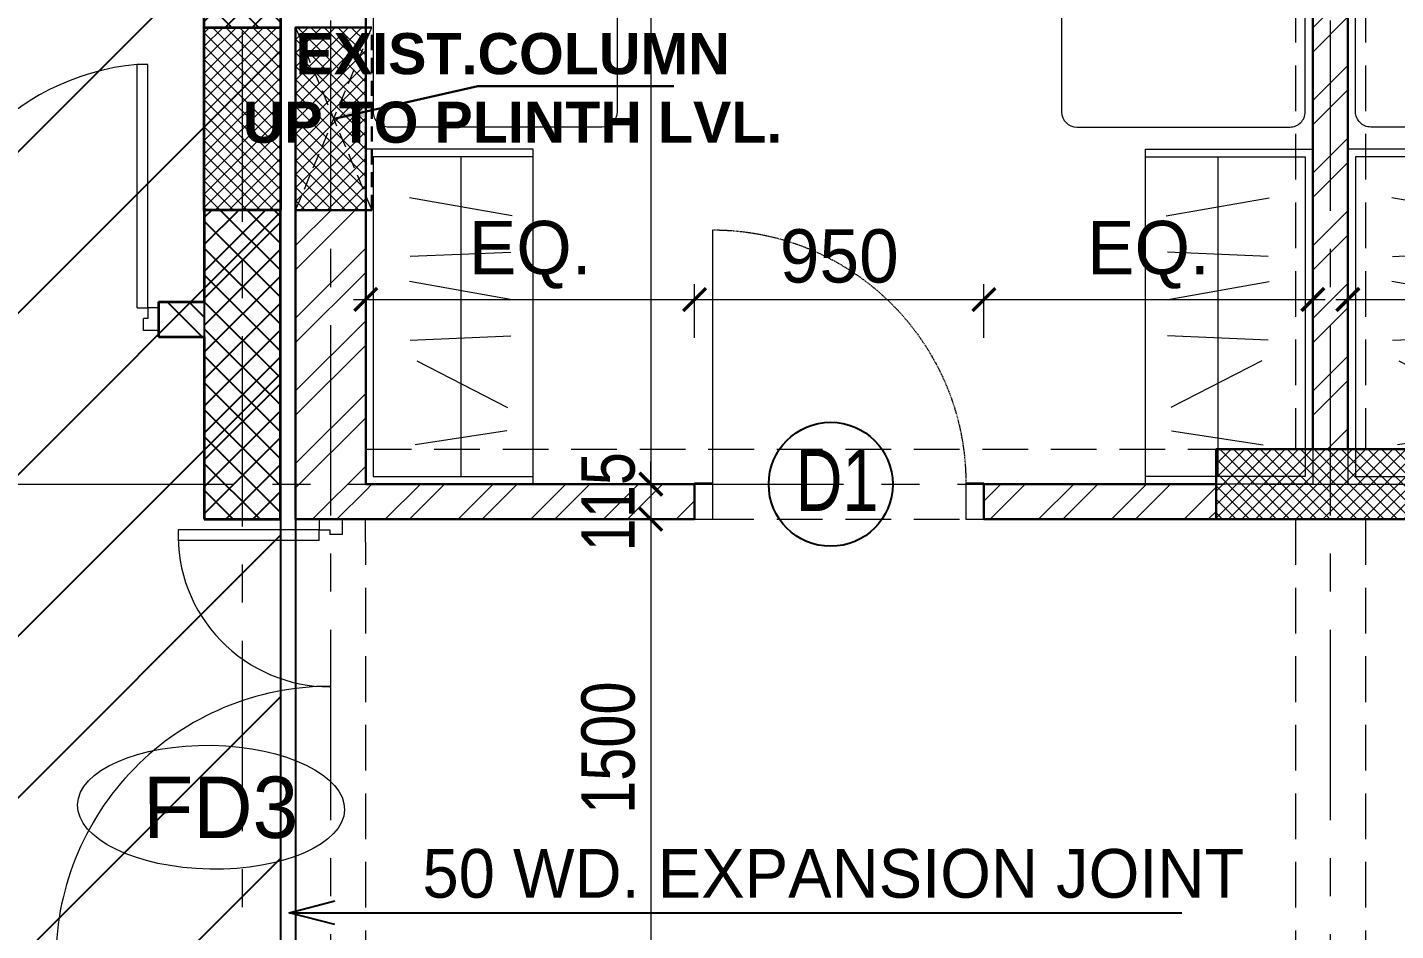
# Model space of a CAD drawing. Header units: millimetres. Extents: x -286480 to 108094, y -227925 to 10018.
# Drawn here: x -30699 to -26206, y -97457 to -94492 of the extents above; entities that cross this region are included whole.
import ezdxf

# ---------------------------------------------------------------- set-up
doc = ezdxf.new("R2010")
doc.units = ezdxf.units.MM
doc.header["$LTSCALE"] = 100
doc.header["$MEASUREMENT"] = 0
doc.header["$PDMODE"] = 67
doc.linetypes.add('CENTER', pattern=[2, 1.25, -0.25, 0.25, -0.25])
doc.linetypes.add('DASHED2', pattern=[0.375, 0.25, -0.125])
doc.layers.get('0').update_dxf_attribs({"lineweight": 25})
for name, color, linetype, lineweight in [('A-ANNO-COLUMN-HATCH', 253, 'Continuous', 9), ('A-ANNO-DOOR', 40, 'Continuous', 18), ('A-ANNO-GRID', 251, 'CENTER', 9), ('A-ANNO-TEXT', 7, 'Continuous', 25), ('A-ANNO-WALL', 1, 'Continuous', 30), ('A-DOOR', 4, 'Continuous', 9), ('A-Wall Sec', 1, 'Continuous', 30), ('beam', 3, 'Continuous', 20), ('COL', 1, 'Continuous', 30), ('column hatch', 12, 'Continuous', 5), ('dim', 7, 'Continuous', 13), ('DOOR TAB', 7, 'Continuous', 5), ('DW-NO', 7, 'Continuous', 25), ('FURNITURE LAYOUT', 37, 'Continuous', 15), ('S-COL', 4, 'Continuous', 30), ('S-Concrete', 1, 'Continuous', 30), ('WALL HATCH', 24, 'Continuous', 9)]:
    doc.layers.add(name, color=color, linetype=linetype, lineweight=lineweight)
doc.layers.add('A-Wall Patt', color=8, linetype='Continuous')
doc.styles.add('ARIAL', font='arial.ttf', dxfattribs={"width": 0.8})
doc.styles.add('CENTURY-GOTHIC', font='GOTHIC.TTF', dxfattribs={"height": 175})
doc.styles.add('DIM_100', font='romans.shx', dxfattribs={"width": 0.8, "height": 125})
doc.styles.add('GOTHIC-TITLE', font='GOTHIC.TTF', dxfattribs={"width": 0.9, "height": 20})
doc.styles.add('SIZE', font='arial.ttf', dxfattribs={"width": 0.75, "height": 200})
doc.styles.get("Standard").update_dxf_attribs({"font": 'sanss___.ttf'})
doc.styles.add('Tower', font='arial.ttf', dxfattribs={"height": 250})
doc.dimstyles.new('1.125', dxfattribs={"dimtxt": 175, "dimasz": 75, "dimexe": 50, "dimexo": 50, "dimgap": 50, "dimtad": 1, "dimdec": 0, "dimrnd": 5, "dimzin": 0, "dimdsep": 46, "dimtxsty": 'CENTURY-GOTHIC', "dimblk": 'ARCHTICK', "dimcen": 5, "dimdle": 40, "dimclrd": 256, "dimclre": 8, "dimclrt": 213, "dimadec": 0, "dimazin": 0, "dimtfac": 1, "dimtdec": 0, "dimtofl": 0, "dimtmove": 2, "dimatfit": 2, "dimldrblk": 'OPEN30', "dimfxl": 80, "dimtolj": 1, "dimtzin": 0, "dimlwd": 15, "dimlwe": 9, "dimarcsym": 1})
doc.dimstyles.new('D 75', dxfattribs={"dimtxt": 175, "dimasz": 75, "dimexe": 100, "dimexo": 100, "dimgap": 50, "dimtad": 1, "dimdec": 0, "dimrnd": 5, "dimzin": 0, "dimdsep": 46, "dimtxsty": 'ARIAL', "dimblk": 'ARCHTICK', "dimcen": 0.09, "dimdle": 100, "dimclrd": 256, "dimclrt": 256, "dimadec": 0, "dimazin": 0, "dimtfac": 1, "dimtdec": 0, "dimtix": 1, "dimtofl": 0, "dimtmove": 1, "dimatfit": 3, "dimfxl": 135, "dimtolj": 1, "dimtzin": 0, "dimlwd": 9, "dimlwe": 9, "dimarcsym": 0})
doc.dimstyles.new('DIM_100', dxfattribs={"dimscale": 0, "dimtxt": 125, "dimasz": 100, "dimexe": 50, "dimexo": 10, "dimgap": 10, "dimtad": 1, "dimdec": 0, "dimrnd": 5, "dimzin": 4, "dimdsep": 46, "dimtxsty": 'DIM_100', "dimblk": 'ARCHTICK', "dimcen": 3, "dimdle": 100, "dimclrd": 256, "dimclre": 256, "dimclrt": 5, "dimadec": 0, "dimazin": 0, "dimtfac": 4, "dimtdec": 0, "dimtofl": 0, "dimtmove": 1, "dimatfit": 0, "dimfxl": 50, "dimtolj": 1, "dimtzin": 0, "dimlwd": -1, "dimlwe": -1, "dimarcsym": 0})
doc.dimstyles.new('IIITD_WD_L @ 100', dxfattribs={"dimscale": 100, "dimtxt": 2.5, "dimasz": 1, "dimexe": 0.5, "dimexo": 0.25, "dimgap": 0.3, "dimtad": 1, "dimdec": 0, "dimrnd": 1, "dimzin": 0, "dimdsep": 46, "dimtxsty": 'Standard', "dimblk": 'ARCHTICK', "dimcen": 0.2, "dimdle": 1, "dimclrd": 8, "dimclre": 8, "dimadec": 0, "dimazin": 0, "dimtfac": 1, "dimtdec": 0, "dimtofl": 0, "dimtmove": 0, "dimatfit": 0, "dimfxl": 2, "dimtolj": 1, "dimtzin": 0, "dimlwd": -1, "dimlwe": -1, "dimarcsym": 0})

# ---------------------------------------------------------------- blocks, each defined once
blk = doc.blocks.new('_ArchTick')
at = {"const_width": 0.15}
blk.add_lwpolyline([(-0.5, -0.5), (0.5, 0.5)], dxfattribs=at)
blk = doc.blocks.new('*D30')
at = {"layer": 'Defpoints', "color": 0, "ltscale": 0.1, "transparency": 16777216}
for p in [(-29011.9, -91841.8, 0.6), (-29011.9, -95991.8, -11.2), (-28652.1, -95991.8)]:
    blk.add_point(p, dxfattribs=at)
at = {"layer": 'dim', "lineweight": 9, "ltscale": 0.1, "transparency": 16777216}
blk.add_line((-28652.1, -91741.8), (-28652.1, -96091.8), dxfattribs=at)
at = {"layer": 'dim', "color": 0, "lineweight": 9, "ltscale": 0.1, "transparency": 16777216}
for p, q in [((-28911.9, -91841.8), (-28552.1, -91841.8)), ((-28911.9, -95991.8), (-28552.1, -95991.8))]:
    blk.add_line(p, q, dxfattribs=at)
at = {"layer": 'dim', "lineweight": 9, "ltscale": 0.1, "transparency": 16777216, "xscale": 75, "yscale": 75, "zscale": 75}
for p, rotation in [((-28652.1, -91841.8), 90), ((-28652.1, -95991.8), 270)]:
    blk.add_blockref('_ArchTick', p, dxfattribs=dict(at, rotation=rotation))
at = {"layer": 'dim', "ltscale": 0.1, "transparency": 16777216, "insert": (-28791.5, -93310.4), "char_height": 175, "attachment_point": 5, "rotation": 90, "style": 'ARIAL'}
blk.add_mtext('\\A1;4150', dxfattribs=at)
blk = doc.blocks.new('*D69')
at = {"layer": 'Defpoints', "color": 0, "ltscale": 0.1, "transparency": 16777216}
for p in [(-29011.9, -95991.8, 0.3), (-29010.4, -96106.8, 0), (-28652.1, -96106.8)]:
    blk.add_point(p, dxfattribs=at)
at = {"layer": 'dim', "lineweight": 9, "ltscale": 0.1, "transparency": 16777216}
for p, q in [((-28652.1, -95991.8), (-28652.1, -95916.8)), ((-28652.1, -96106.8), (-28652.1, -96181.8))]:
    blk.add_line(p, q, dxfattribs=at)
at = {"layer": 'dim', "color": 0, "lineweight": 9, "ltscale": 0.1, "transparency": 16777216}
for p, q in [((-28911.9, -95991.8), (-28552.1, -95991.8)), ((-28910.4, -96106.8), (-28552.1, -96106.8))]:
    blk.add_line(p, q, dxfattribs=at)
at = {"layer": 'dim', "lineweight": 9, "ltscale": 0.1, "transparency": 16777216, "xscale": 75, "yscale": 75, "zscale": 75}
for p, rotation in [((-28652.1, -95991.8), 270), ((-28652.1, -96106.8), 90)]:
    blk.add_blockref('_ArchTick', p, dxfattribs=dict(at, rotation=rotation))
at = {"layer": 'dim', "ltscale": 0.1, "transparency": 16777216, "insert": (-28791.5, -96049.3), "char_height": 175, "attachment_point": 5, "rotation": 90, "style": 'ARIAL'}
blk.add_mtext('\\A1;115', dxfattribs=at)
blk = doc.blocks.new('A$C0E3E786B-flat-1')
at = {"ltscale": 0.1}
for p, q in [((855.2, 288.7, 0), (240.1, -46.1, 0)), ((1735, -1224.8, 0), (922.8, 268.6, 0)), ((220.2, -113.9, 0), (1032.4, -1607.3, 0)), ((1532.3, -852, 0), (1444.7, -899.7, 0)), ((1500.5, -885, 0), (875.6, -1225.1, 0)), ((1500.5, -885, 0), (1482.4, -924.7, 0)), ((1701.1, -1254, 0), (1500.5, -885, 0)), ((1444.7, -899.7, 0), (752.9, -1093.3, 0)), ((829.6, -1234.5, 0), (1444.7, -899.7, 0)), ((875.6, -1225.1, 0), (918.9, -1231.4, 0)), ((1076.3, -1594.1, 0), (875.6, -1225.1, 0)), ((1076.3, -1594.1, 0), (1701.1, -1254, 0)), ((1701.1, -1254, 0), (1654.4, -1240.9, 0)), ((1100.1, -1627.4, 0), (1715.1, -1292.6, 0)), ((1076.3, -1594.1, 0), (1090.9, -1547.7, 0))]:
    blk.add_line(p, q, dxfattribs=at)
for centre, start_param, end_param in [((879, 244.7, 0), 1.628397, 3.199193), ((264, -90, 0), 3.199193, 4.76999), ((1691.3, -1248.7, 0), 0.057601, 1.628397), ((1076.2, -1583.5, 0), 4.76999, 6.340786)]:
    blk.add_ellipse(centre, major_axis=(21.3, -45.2), ratio=0.996988, start_param=start_param, end_param=end_param, dxfattribs=at)
blk = doc.blocks.new('*D70')
at = {"layer": 'Defpoints', "color": 0, "ltscale": 0.1, "transparency": 16777216}
for p in [(-29010.4, -96106.8, 0), (-28919.7, -97606.8, -5.9), (-28652.1, -97606.8)]:
    blk.add_point(p, dxfattribs=at)
at = {"layer": 'dim', "lineweight": 9, "ltscale": 0.1, "transparency": 16777216}
blk.add_line((-28652.1, -96006.8), (-28652.1, -97706.8), dxfattribs=at)
at = {"layer": 'dim', "color": 0, "lineweight": 9, "ltscale": 0.1, "transparency": 16777216}
for p, q in [((-28910.4, -96106.8), (-28552.1, -96106.8)), ((-28819.7, -97606.8), (-28552.1, -97606.8))]:
    blk.add_line(p, q, dxfattribs=at)
at = {"layer": 'dim', "lineweight": 9, "ltscale": 0.1, "transparency": 16777216, "xscale": 75, "yscale": 75, "zscale": 75}
for p, rotation in [((-28652.1, -96106.8), 90), ((-28652.1, -97606.8), 270)]:
    blk.add_blockref('_ArchTick', p, dxfattribs=dict(at, rotation=rotation))
at = {"layer": 'dim', "ltscale": 0.1, "transparency": 16777216, "insert": (-28791.5, -96856.8), "char_height": 175, "attachment_point": 5, "rotation": 90, "style": 'ARIAL'}
blk.add_mtext('\\A1;1500', dxfattribs=at)
blk = doc.blocks.new('door-700')
at = {"linetype": 'Continuous'}
for p, q in [((-50, 100), (-50, 800)), ((-800, 100), (-800, 0)), ((0, 100), (0, 0))]:
    blk.add_line(p, q, dxfattribs=at)
at = {"linetype": 'DASHED2', "ltscale": 0.1}
blk.add_arc((-50, 100), 700, 90, 180, dxfattribs=at)
at = {"linetype": 'Continuous'}
for points in [[(-750, 0), (-800, 0), (-800, 100), (-750, 100)], [(0, 0), (-50, 0), (-50, 100), (0, 100)]]:
    blk.add_3dface(points, dxfattribs=at)
blk = doc.blocks.new('*D156')
at = {"layer": 'Defpoints', "color": 0, "ltscale": 0.1, "transparency": 16777216}
for p in [(-28508.3, -95385.3), (-29588.3, -95560.8, -18.9), (-28508.3, -95560.8, -15.6)]:
    blk.add_point(p, dxfattribs=at)
at = {"layer": 'dim', "color": 8, "lineweight": 9, "ltscale": 0.1, "transparency": 16777216}
for p, q in [((-29588.3, -95510.8), (-29588.3, -95335.3)), ((-28508.3, -95510.8), (-28508.3, -95335.3))]:
    blk.add_line(p, q, dxfattribs=at)
at = {"layer": 'dim', "lineweight": 15, "ltscale": 0.1, "transparency": 16777216}
blk.add_line((-29628.3, -95385.3), (-28468.3, -95385.3), dxfattribs=at)
at = {"layer": 'dim', "lineweight": 15, "ltscale": 0.1, "transparency": 16777216, "xscale": 75, "yscale": 75, "zscale": 75, "rotation": 180}
blk.add_blockref('_ArchTick', (-29588.3, -95385.3), dxfattribs=at)
at = {"layer": 'dim', "lineweight": 15, "ltscale": 0.1, "transparency": 16777216, "xscale": 75, "yscale": 75, "zscale": 75}
blk.add_blockref('_ArchTick', (-28508.3, -95385.3), dxfattribs=at)
at = {"layer": 'dim', "color": 213, "ltscale": 0.1, "transparency": 16777216, "insert": (-29048.3, -95238.7), "char_height": 175, "attachment_point": 5, "style": 'CENTURY-GOTHIC'}
blk.add_mtext('\\A1;EQ.', dxfattribs=at)
blk = doc.blocks.new('_Open30')
at = {"color": 0, "linetype": 'ByBlock', "lineweight": -2}
for p, q in [((-1, 0.268), (0, 0)), ((0, 0), (-1, -0.268)), ((0, 0), (-1, 0))]:
    blk.add_line(p, q, dxfattribs=at)
blk = doc.blocks.new('*D157')
at = {"layer": 'Defpoints', "color": 0, "ltscale": 0.1, "transparency": 16777216}
for p in [(-27558.3, -95385.3), (-28508.3, -95560.8, -15.6), (-27558.3, -95560.8, -15.6)]:
    blk.add_point(p, dxfattribs=at)
at = {"layer": 'dim', "color": 8, "lineweight": 9, "ltscale": 0.1, "transparency": 16777216}
for p, q in [((-28508.3, -95510.8), (-28508.3, -95335.3)), ((-27558.3, -95510.8), (-27558.3, -95335.3))]:
    blk.add_line(p, q, dxfattribs=at)
at = {"layer": 'dim', "lineweight": 15, "ltscale": 0.1, "transparency": 16777216}
blk.add_line((-28548.3, -95385.3), (-27518.3, -95385.3), dxfattribs=at)
at = {"layer": 'dim', "lineweight": 15, "ltscale": 0.1, "transparency": 16777216, "xscale": 75, "yscale": 75, "zscale": 75, "rotation": 180}
blk.add_blockref('_ArchTick', (-28508.3, -95385.3), dxfattribs=at)
at = {"layer": 'dim', "lineweight": 15, "ltscale": 0.1, "transparency": 16777216, "xscale": 75, "yscale": 75, "zscale": 75}
blk.add_blockref('_ArchTick', (-27558.3, -95385.3), dxfattribs=at)
at = {"layer": 'dim', "color": 213, "ltscale": 0.1, "transparency": 16777216, "insert": (-28033.3, -95243.4), "char_height": 175, "attachment_point": 5, "style": 'CENTURY-GOTHIC'}
blk.add_mtext('\\A1;950', dxfattribs=at)
blk = doc.blocks.new('*D158')
at = {"layer": 'Defpoints', "color": 0, "ltscale": 0.1, "transparency": 16777216}
for p in [(-26478.3, -95385.3), (-27558.3, -95560.8, -15.6), (-26478.3, -95560.8, -18.6)]:
    blk.add_point(p, dxfattribs=at)
at = {"layer": 'dim', "color": 8, "lineweight": 9, "ltscale": 0.1, "transparency": 16777216}
for p, q in [((-27558.3, -95510.8), (-27558.3, -95335.3)), ((-26478.3, -95510.8), (-26478.3, -95335.3))]:
    blk.add_line(p, q, dxfattribs=at)
at = {"layer": 'dim', "lineweight": 15, "ltscale": 0.1, "transparency": 16777216}
blk.add_line((-27598.3, -95385.3), (-26438.3, -95385.3), dxfattribs=at)
at = {"layer": 'dim', "lineweight": 15, "ltscale": 0.1, "transparency": 16777216, "xscale": 75, "yscale": 75, "zscale": 75, "rotation": 180}
blk.add_blockref('_ArchTick', (-27558.3, -95385.3), dxfattribs=at)
at = {"layer": 'dim', "lineweight": 15, "ltscale": 0.1, "transparency": 16777216, "xscale": 75, "yscale": 75, "zscale": 75}
blk.add_blockref('_ArchTick', (-26478.3, -95385.3), dxfattribs=at)
at = {"layer": 'dim', "color": 213, "ltscale": 0.1, "transparency": 16777216, "insert": (-27018.3, -95238.7), "char_height": 175, "attachment_point": 5, "style": 'CENTURY-GOTHIC'}
blk.add_mtext('\\A1;EQ.', dxfattribs=at)
blk = doc.blocks.new('*D159')
at = {"layer": 'Defpoints', "color": 0, "ltscale": 0.1, "transparency": 16777216}
for p in [(-25283.3, -95385.3), (-26363.3, -95445.8, -18.6), (-25283.3, -95560.8, -10.6)]:
    blk.add_point(p, dxfattribs=at)
at = {"layer": 'dim', "color": 8, "lineweight": 9, "ltscale": 0.1, "transparency": 16777216}
for p, q in [((-26363.3, -95395.8), (-26363.3, -95335.3)), ((-25283.3, -95510.8), (-25283.3, -95335.3))]:
    blk.add_line(p, q, dxfattribs=at)
at = {"layer": 'dim', "lineweight": 15, "ltscale": 0.1, "transparency": 16777216}
blk.add_line((-26403.3, -95385.3), (-25243.3, -95385.3), dxfattribs=at)
at = {"layer": 'dim', "lineweight": 15, "ltscale": 0.1, "transparency": 16777216, "xscale": 75, "yscale": 75, "zscale": 75, "rotation": 180}
blk.add_blockref('_ArchTick', (-26363.3, -95385.3), dxfattribs=at)
at = {"layer": 'dim', "lineweight": 15, "ltscale": 0.1, "transparency": 16777216, "xscale": 75, "yscale": 75, "zscale": 75}
blk.add_blockref('_ArchTick', (-25283.3, -95385.3), dxfattribs=at)
at = {"layer": 'dim', "color": 213, "ltscale": 0.1, "transparency": 16777216, "insert": (-25823.3, -95238.7), "char_height": 175, "attachment_point": 5, "style": 'CENTURY-GOTHIC'}
blk.add_mtext('\\A1;EQ.', dxfattribs=at)
blk = doc.blocks.new('Door 1200')
at = {"layer": 'A-DOOR', "color": 5, "lineweight": 18}
for p, q in [((524083.6, 16182.3), (524083.6, 16132.3)), ((524083.6, 16182.3), (524158.6, 16182.3)), ((524158.6, 16182.3), (524158.6, 16147.3)), ((524083.6, 16132.3), (524123.6, 16132.3)), ((524123.6, 16147.3), (524123.6, 16132.3)), ((524158.6, 16147.3), (524123.6, 16147.3)), ((524158.6, 16147.3), (524557.1, 16147.3)), ((524158.6, 16112.3), (524158.6, 16147.3)), ((524557.1, 16147.3), (524557.1, 16112.3)), ((524158.6, 16112.3), (524557.1, 16112.3)), ((524158.6, 15052.3), (524957.9, 15052.4)), ((524158.6, 15052.3), (524158.6, 15017.3)), ((524957.9, 15017.4), (524957.9, 15052.4)), ((524083.6, 15032.3), (524123.6, 15032.3)), ((524083.6, 14982.3), (524083.6, 15032.3)), ((524123.6, 15017.3), (524123.6, 15032.3)), ((524158.6, 15017.3), (524123.6, 15017.3)), ((524158.6, 15017.3), (524957.9, 15017.4)), ((524158.6, 14982.3), (524158.6, 15017.3)), ((524083.6, 14982.3), (524158.6, 14982.3))]:
    blk.add_line(p, q, dxfattribs=at)
at = {"layer": 'A-DOOR', "lineweight": 18}
for centre, radius, start, end in [((524154.5, 16192.8), 410.5, 270.5695, 348.692), ((524156.8, 14977.8), 804.5, 5.3147, 89.8716)]:
    blk.add_arc(centre, radius, start, end, dxfattribs=at)
blk = doc.blocks.new('cb')
at = {"layer": 'FURNITURE LAYOUT', "ltscale": 0.1, "extrusion": (-0.008908, -0.002858, 0.999956)}
for p, q in [((-25800.7, -129393.6, 17.8), (-25800.7, -130443.6, 14.8)), ((-25632.1, -129587.2, 18.8), (-25969.4, -129527.9, 16)), ((-25967, -129720.4, 15.4), (-25636.4, -129706.4, 18.4)), ((-25632.1, -129862.6, 18), (-25969.4, -129803.2, 15.2)), ((-25967, -129995.7, 14.6), (-25636.4, -129981.8, 17.6)), ((-25945.4, -130063.9, 14.6), (-25647.1, -130217, 16.9)), ((-25649.6, -130293.4, 16.6), (-25950.5, -130338.9, 13.8))]:
    blk.add_line(p, q, dxfattribs=at)
at = {"layer": 'FURNITURE LAYOUT', "ltscale": 0.1, "extrusion": (-0.008908, -0.002858, 0.999956), "elevation": 617.5}
blk.add_lwpolyline([(-26112, -129367.4), (-26112.1, -130467.4), (-25562.1, -130467.4), (-25562, -129367.4)], close=True, dxfattribs=at)
blk.add_lwpolyline([(-25562, -129392.4), (-26087, -129392.4), (-26087.1, -130442.4), (-25562.1, -130442.4)], dxfattribs=at)
blk = doc.blocks.new('Big Door Garbage')
at = {"lineweight": 18}
for p, q in [((-12550, 128777.8), (-12500, 128777.8)), ((-12550, 128702.8), (-12550, 128777.8)), ((-12500, 128777.8), (-12500, 128737.8)), ((-11100, 128777.8), (-11100, 128737.8)), ((-11050, 128777.8), (-11100, 128777.8)), ((-12515, 128737.8), (-12500, 128737.8)), ((-12515, 128702.8), (-12515, 128737.8)), ((-11085, 128737.8), (-11100, 128737.8)), ((-11085, 128702.8), (-11085, 128737.8)), ((-12550, 128702.8), (-12515, 128702.8)), ((-12515, 128702.8), (-12515, 128239.2)), ((-12480, 128702.8), (-12515, 128702.8)), ((-12480, 128702.8), (-12480, 128239.2)), ((-11120, 128702.8), (-11085, 128702.8)), ((-11120, 128702.8), (-11120, 127838)), ((-11050, 128702.8), (-11085, 128702.8)), ((-11085, 128702.8), (-11085, 127838))]:
    blk.add_line(p, q, dxfattribs=at)
blk.add_lwpolyline([(-11050, 128777.8), (-11050, 128702.8)], dxfattribs=at)
for centre, radius, start, end in [((-12498.9, 128737.8), 498.9, 268.1474, 0), ((-11101.5, 128737.8), 900, 180, 271.0475)]:
    blk.add_arc(centre, radius, start, end, dxfattribs=at)
blk = doc.blocks.new('DW')
at = {"layer": 'DOOR TAB', "color": 1, "ltscale": 0.1, "true_color": 0xfa0000, "extrusion": (0, 0, -1)}
blk.add_ellipse((4668161.6, 8273913), major_axis=(760.9, 14.7), ratio=0.463894, dxfattribs=at)
at = {"layer": 'DOOR TAB', "color": 1, "ltscale": 0.1, "true_color": 0xfa0000, "style": 'GOTHIC-TITLE', "width": 0.9}
blk.add_attdef('DW0', (4667644.2, 8273737.5), '', height=350, dxfattribs=at)

msp = doc.modelspace()

# ---------------------------------------------------------------- hatches: boundary and pattern name
at = {"ltscale": 0.1, "true_color": 0xbdbdbd}
h = msp.add_hatch(dxfattribs=at)
h.set_pattern_fill('ANSI31', color=9, scale=3000)
h.paths.add_polyline_path([(-38937.3, -92322.5), (-34058.3, -92322.5), (-29868.3, -92322.5), (-29868.3, -102096.8), (-34308.3, -102097.5), (-34308.3, -101392.5), (-38937.3, -101392.5)])
at = {"layer": 'A-ANNO-COLUMN-HATCH', "lineweight": 9, "ltscale": 0.1}
h = msp.add_hatch(dxfattribs=at)
h.set_pattern_fill('ANSI37', color=256, scale=250)
h.set_pattern_definition([(45, (-156057.718, -22914.883), (-22.097087, 22.097087), []), (135, (-156057.718, -22914.883), (-22.097087, -22.097087), [])])
h.paths.add_polyline_path([(-29588.3, -95091.8), (-29588.3, -94491.8), (-29818.3, -94491.8), (-29818.3, -95091.8)])
h = msp.add_hatch(dxfattribs=at)
h.set_pattern_fill('ANSI37', color=256, scale=250)
h.set_pattern_definition([(45, (-136543.228, -107872.07), (-22.097087, 22.097087), []), (135, (-136543.228, -107872.07), (-22.097087, -22.097087), [])])
h.paths.add_polyline_path([(-26045.8, -96106.8), (-26795.8, -96106.8), (-26795.8, -95876.8), (-26045.8, -95876.8)])
at = {"layer": 'A-Wall Patt'}
h = msp.add_hatch(dxfattribs=at)
h.set_pattern_fill('ANSI32', color=256, scale=400, angle=450, style=0)
h.set_pattern_definition([(135, (-30190.84, -95442), (-106.066, -106.066), []), (135, (-30190.84, -95371.29), (-106.066, -106.066), [])])
h.paths.add_polyline_path([(-30268.3, -95392.5), (-30268.3, -95507.5), (-30118.3, -95507.5), (-30118.3, -95392.5)])
h.paths.add_polyline_path([(-36573.3, -92322.5), (-36823.3, -92322.5, -0.000056), (-36823.3, -92322.5), (-37073.3, -92322.5), (-37073.3, -91752.5), (-36573.3, -91752.5)], flags=17)
h.paths.add_polyline_path([(-31583.3, -96107.5), (-31468.3, -96107.5), (-31468.3, -95507.5), (-31583.3, -95507.5)])
h.paths.add_polyline_path([(-32898.3, -96107.5), (-32783.3, -96107.5), (-32783.3, -95507.5), (-32898.3, -95507.5)], flags=17)
h.paths.add_polyline_path([(-36765.8, -92571.8), (-37188.3, -92571.8), (-37188.3, -92572.5), (-36880.8, -92572.5), (-36880.8, -94723.1), (-36765.8, -94723.1)])
h.paths.add_polyline_path([(-37188.3, -92321.8), (-36458.3, -92321.8), (-36458.3, -91572.5), (-36573.3, -91572.5), (-36573.3, -91637.5), (-37073.3, -91637.5), (-37073.3, -91572.5), (-37188.3, -91572.5)])
h.paths.add_polyline_path([(-34058.3, -95392.5), (-34058.3, -95507.5), (-31468.3, -95507.5), (-31468.3, -95392.5)])
h.paths.add_polyline_path([(-38937.3, -95992.5), (-38937.3, -96107.5), (-36765.8, -96107.5), (-36765.8, -95723.1), (-36880.8, -95723.1), (-36880.8, -95992.5)])
h = msp.add_hatch(dxfattribs=at)
h.set_pattern_fill('ANSI37', color=256, scale=500, angle=90, style=0)
h.set_pattern_definition([(135, (-29950.04, -94038.94), (-44.1942, -44.1942), []), (225, (-29950.04, -94038.94), (44.1942, -44.1942), [])])
h.paths.add_polyline_path([(-29868.3, -92771.8), (-30118.3, -92771.8), (-30118.3, -94491.8), (-29868.3, -94491.8)])
h = msp.add_hatch(dxfattribs=at)
h.set_pattern_fill('ANSI37', color=256, scale=500, angle=90, style=0)
h.set_pattern_definition([(135, (62993.157, 194659.004), (-44.194174, -44.194174), []), (225, (62993.157, 194659.004), (44.194174, -44.194174), [])])
h.paths.add_polyline_path([(-30118.3, -96106.7), (-29868.3, -96106.7), (-29868.3, -95091.8), (-30118.3, -95091.8)])
at = {"layer": 'WALL HATCH', "ltscale": 0.1}
h = msp.add_hatch(dxfattribs=at)
h.set_pattern_fill('ANSI32', color=256, scale=450, style=0)
h.paths.add_polyline_path([(-26363.3, -92891.8), (-26478.3, -92891.8), (-26478.3, -95876.7), (-26363.3, -95876.7)])
h = msp.add_hatch(dxfattribs=at)
h.set_pattern_fill('ANSI32', color=256, scale=450, style=0)
h.paths.add_polyline_path([(-29588.3, -95091.8), (-29818.3, -95091.8), (-29818.3, -96106.8), (-29588.3, -96106.8)])
h = msp.add_hatch(dxfattribs=at)
h.set_pattern_fill('ANSI32', color=256, scale=450, style=0)
h.paths.add_polyline_path([(-28508.3, -95991.8), (-28508.3, -96106.8), (-29588.3, -96106.8), (-29588.3, -95991.8)])
h = msp.add_hatch(dxfattribs=at)
h.set_pattern_fill('ANSI32', color=256, scale=450, style=0)
h.set_pattern_definition([(45, (-19637.2, 29049.72), (-119.32427, 119.32427), []), (45, (-19557.65, 29049.72), (-119.32427, 119.32427), [])])
h.paths.add_polyline_path([(-27558.3, -96106.8), (-27558.3, -95991.8), (-26795.8, -95991.8), (-26795.8, -96106.8)])

# ---------------------------------------------------------------- linework, layer by layer
at = {"layer": 'A-ANNO-COLUMN-HATCH', "linetype": 'Continuous', "lineweight": 9, "ltscale": 0.1}
for p, q in [((-30118.3, -94509.2), (-30100.8, -94491.8)), ((-30118.3, -94553.4), (-30056.6, -94491.8)), ((-30118.3, -94597.6), (-30012.5, -94491.8)), ((-30118.3, -94641.8), (-29968.3, -94491.8)), ((-30118.3, -94686), (-29924.1, -94491.8)), ((-30118.3, -94730.2), (-29879.9, -94491.8)), ((-29868.3, -94759.3), (-30118.3, -94509.3)), ((-30118.3, -94774.4), (-29868.3, -94524.4)), ((-29868.3, -94715.1), (-30091.6, -94491.8)), ((-29868.3, -94670.9), (-30047.4, -94491.8)), ((-29868.3, -94626.7), (-30003.2, -94491.8)), ((-29868.3, -94582.5), (-29959, -94491.8)), ((-29868.3, -94538.3), (-29914.8, -94491.8)), ((-29868.3, -94494.1), (-29870.7, -94491.8)), ((-29868.3, -94803.5), (-30118.3, -94553.5)), ((-30118.3, -94818.6), (-29868.3, -94568.6)), ((-29868.3, -94847.7), (-30118.3, -94597.7)), ((-30118.3, -94862.8), (-29868.3, -94612.8)), ((-29868.3, -94891.9), (-30118.3, -94641.9)), ((-30118.3, -94907), (-29868.3, -94657)), ((-29868.3, -94936.1), (-30118.3, -94686.1)), ((-30118.3, -94951.1), (-29868.3, -94701.1)), ((-29868.3, -94980.2), (-30118.3, -94730.2)), ((-30118.3, -94995.3), (-29868.3, -94745.3)), ((-29868.3, -95024.4), (-30118.3, -94774.4)), ((-30118.3, -95039.5), (-29868.3, -94789.5)), ((-29868.3, -95068.6), (-30118.3, -94818.6)), ((-30118.3, -95083.7), (-29868.3, -94833.7)), ((-29889.4, -95091.8), (-30118.3, -94862.8)), ((-30082.1, -95091.8), (-29868.3, -94877.9)), ((-29933.6, -95091.8), (-30118.3, -94907)), ((-30037.9, -95091.8), (-29868.3, -94922.1)), ((-29977.8, -95091.8), (-30118.3, -94951.2)), ((-29993.7, -95091.8), (-29868.3, -94966.3)), ((-30022, -95091.8), (-30118.3, -94995.4)), ((-29949.5, -95091.8), (-29868.3, -95010.5)), ((-30066.1, -95091.8), (-30118.3, -95039.6)), ((-29905.3, -95091.8), (-29868.3, -95054.7)), ((-30110.3, -95091.8), (-30118.3, -95083.8))]:
    msp.add_line(p, q, dxfattribs=at)
at = {"layer": 'A-ANNO-GRID', "ltscale": 5}
for p, q in [((-29703.3, -106094.3, 16.3), (-29703.3, -89843.9, 16.3)), ((-26420.8, -106094.3, -2.6), (-26420.8, -89843.9, -2.6)), ((-29993.3, -103130.5), (-29993.3, -90345.3)), ((-30155.3, -95992.5), (-39857.5, -95992.5)), ((-30644.8, -95991.8, 29.7), (-4817.6, -95991.8, 29.7))]:
    msp.add_line(p, q, dxfattribs=at)
at = {"layer": 'A-ANNO-WALL', "ltscale": 0.1, "extrusion": (5.90536e-11, -0.002858, 0.999996)}
for p, q in [((-29588.3, -92216.8, 29.7), (-29588.3, -95091.8, 29.7)), ((-26478.3, -92891.8, 38.9), (-26478.3, -95876.8, 30.4)), ((-29818.3, -95091.8, 29.7), (-29818.3, -96106.8, 29.7)), ((-29588.3, -95091.8, 29.7), (-29588.3, -95991.8, 29.7)), ((-29588.3, -95991.8, 30.1), (-28508.3, -95991.8, 27.8)), ((-28508.3, -96106.8, 27.4), (-28508.3, -95991.8, 27.8)), ((-27558.3, -95991.8, 27.6), (-26795.8, -95991.8, -2.6)), ((-27558.3, -96106.8, 27.3), (-27558.3, -95991.8, 27.6)), ((-29818.3, -96106.8, 24.5), (-28508.3, -96106.8, 27.4)), ((-27558.3, -96106.8, 27.3), (-26795.8, -96106.8, -3))]:
    msp.add_line(p, q, dxfattribs=at)
at = {"layer": 'A-ANNO-WALL', "ltscale": 0.1, "extrusion": (-5.90536e-11, -0.002858, 0.999996)}
msp.add_line((-26363.3, -92891.8, 38.9), (-26363.3, -95876.8, 30.4), dxfattribs=at)
at = {"layer": 'A-Wall Patt'}
msp.add_line((-30118.3, -95392.5), (-30118.3, -95507.5), dxfattribs=at)
at = {"layer": 'A-Wall Sec', "lineweight": 35}
for p, q in [((-30118.3, -94491.8), (-30118.3, -92771.8)), ((-29868.3, -92771.8), (-29868.3, -94491.8)), ((-30118.3, -95091.8), (-30118.3, -95392.5)), ((-29868.3, -96106.7), (-29868.3, -95091.8)), ((-30268.3, -95392.5), (-30268.3, -95507.5)), ((-30268.3, -95392.5), (-30118.3, -95392.5)), ((-30268.3, -95507.5), (-30118.3, -95507.5)), ((-30118.3, -95507.5), (-30118.3, -96106.7)), ((-30118.3, -96106.7), (-29868.3, -96106.7))]:
    msp.add_line(p, q, dxfattribs=at)
at = {"layer": 'beam', "linetype": 'DASHED2', "ltscale": 6}
for p, q in [((-26535.8, -92366.8, 42.6), (-26535.8, -95876.8, -2.6)), ((-26305.8, -92366.8, 42.6), (-26305.8, -95876.8, -2.6)), ((-29818.3, -95091.8, 9.7), (-29818.3, -97606.8, 24.2)), ((-29588.3, -95091.8, 9.7), (-29588.3, -95876.8, 21.1)), ((-29588.3, -95876.8, 22.4), (-26795.8, -95876.8, -2.6)), ((-29588.4, -96106.8, 22.4), (-26795.8, -96106.8, -2.6)), ((-29588.3, -97606.8, 30.1), (-29588.4, -96106.8, 22.4)), ((-26535.8, -96106.8, 71.9), (-26535.8, -97606.8, -2.6)), ((-26305.8, -96106.8, 71.9), (-26305.8, -97606.8, -2.6))]:
    msp.add_line(p, q, dxfattribs=at)
at = {"layer": 'COL', "ltscale": 0.5}
msp.add_line((-29868.3, -96106.7, 17.1), (-29868.3, -91617.5, 29.9), dxfattribs=at)
at = {"layer": 'DW-NO', "color": 51}
for p, q in [((-29868.3, -96106.7), (-29868.3, -97606.8, 12.8)), ((-29818.3, -96106.7, 29.7), (-29818.3, -97606.8, 14.9))]:
    msp.add_line(p, q, dxfattribs=at)
msp.add_circle((-28061.4, -95991.9, 683.2), 203.6, dxfattribs=at)
at = {"layer": 'FURNITURE LAYOUT', "ltscale": 0.1, "extrusion": (-0.008908, -0.002858, 0.999956)}
for p, q in [((-29275.8, -94916.8, 33.1), (-29275.8, -95966.8, 30.1)), ((-29107.2, -95110.4, 34.1), (-29444.5, -95051, 31.2)), ((-29442.1, -95243.5, 30.7), (-29111.4, -95229.5, 33.7)), ((-29107.2, -95385.8, 33.3), (-29444.5, -95326.4, 30.4)), ((-29442.1, -95518.9, 29.9), (-29111.4, -95504.9, 32.9)), ((-29420.5, -95587.1, 29.9), (-29122.2, -95740.2, 32.1)), ((-29124.6, -95816.6, 31.9), (-29425.6, -95862, 29.1))]:
    msp.add_line(p, q, dxfattribs=at)
at = {"layer": 'FURNITURE LAYOUT', "ltscale": 0.1, "extrusion": (-0.008908, -0.002858, 0.999956), "elevation": 565.2}
msp.add_lwpolyline([(-29586.8, -94890.5), (-29586.9, -95990.5), (-29036.9, -95990.6), (-29036.8, -94890.6)], close=True, dxfattribs=at)
msp.add_lwpolyline([(-29036.8, -94915.6), (-29561.8, -94915.5), (-29561.9, -95965.5), (-29036.9, -95965.6)], dxfattribs=at)
at = {"layer": 'S-COL', "ltscale": 0.1}
for points, elevation in [([(-29588.3, -95091.8), (-29588.3, -94491.8), (-29818.3, -94491.8), (-29818.3, -95091.8)], 9.7), ([(-26045.8, -96106.8), (-26795.8, -96106.8), (-26795.8, -95876.8), (-26045.8, -95876.8)], -2.6)]:
    msp.add_lwpolyline(points, close=True, dxfattribs=dict(at, elevation=elevation))
at = {"layer": 'S-Concrete', "color": 12, "linetype": 'DASHED2', "lineweight": 13, "ltscale": 2, "true_color": 0xe00000}
for p, q in [((-29818.3, -95091.8, 9.7), (-29568.3, -94491.8, 9.7)), ((-29818.3, -94491.8, 9.7), (-29568.3, -95091.8, 9.7))]:
    msp.add_line(p, q, dxfattribs=at)
at = {"layer": 'S-Concrete', "lineweight": 35}
msp.add_lwpolyline([(-30118.3, -94491.8), (-29868.3, -94491.8), (-29868.3, -95091.8), (-30118.3, -95091.8), (-30118.3, -94491.8)], dxfattribs=at)
at = {"layer": 'S-Concrete', "color": 12, "linetype": 'DASHED2', "lineweight": 30, "ltscale": 2, "true_color": 0xe00000, "elevation": 9.7}
msp.add_lwpolyline([(-29818.3, -95091.8), (-29568.3, -95091.8), (-29568.3, -94491.8), (-29818.3, -94491.8), (-29818.3, -95091.8)], close=True, dxfattribs=at)

# ---------------------------------------------------------------- block references
at = {"layer": 'A-ANNO-DOOR', "extrusion": (5.90536e-11, -0.002858, 0.999996), "xscale": -1.187500030388742, "yscale": 1.187500030388742, "zscale": 1.187500030388742}
msp.add_blockref('door-700', (-28508.3, -96106.3, 302.1), dxfattribs=at)
at = {"layer": 'A-ANNO-DOOR', "extrusion": (0.000124809, 0.002858, 0.999996), "xscale": 0.9999763835118403, "yscale": 0.9999763835118403, "zscale": 0.9999763835118403, "rotation": 269.9977240268291}
msp.add_blockref('Big Door Garbage', (-158441, -108651.1, -246.5), dxfattribs=at)
at = {"layer": 'column hatch', "rotation": 90}
msp.add_blockref('Door 1200', (-15286, -619571.1), dxfattribs=at)
at = {"layer": 'DOOR TAB', "color": 1, "true_color": 0xfa0000, "extrusion": (-0.003095, 0.001325, 0.999994)}
ref = msp.add_blockref('DW', (2661760.1, -4861135.3, -6.2), dxfattribs=dict(at, xscale=-0.576, yscale=0.5760000000000057, zscale=0.5760000000000002, rotation=0.03601308354720167))
ref.add_attrib('DW0', '  FD3', (-30468.7, -97153.7, -6.2), dxfattribs={"color": 1, "ltscale": 0.1, "true_color": 0xff0004, "extrusion": (-0.003095, 0.001325, 0.999994), "height": 201.6, "rotation": 0.036, "style": 'GOTHIC-TITLE'})
at = {"layer": 'FURNITURE LAYOUT', "ltscale": 0.1, "extrusion": (5.3212e-11, -0.002858, 0.999996), "xscale": -1, "zscale": -1, "rotation": 208.5592252917924}
msp.add_blockref('A$C0E3E786B-flat-1', (-29701.8, -94974.1, 301.6), dxfattribs=at)
at = {"layer": 'FURNITURE LAYOUT', "ltscale": 0.1, "extrusion": (-0.000249617, 0.002858, -0.999996), "xscale": -1, "rotation": 208.5527968111924}
msp.add_blockref('A$C0E3E786B-flat-1', (26364.4, -94973.9, -294.6), dxfattribs=at)
at = {"layer": 'FURNITURE LAYOUT', "ltscale": 0.1, "extrusion": (0.000249617, 0.002858, -0.999996), "rotation": 151.447203188665}
msp.add_blockref('A$C0E3E786B-flat-1', (26477.1, -94973.9, -307.8), dxfattribs=at)
at = {"layer": 'FURNITURE LAYOUT', "xscale": -1}
msp.add_blockref('cb', (-52591.5, 34476.8, 14.7), dxfattribs=at)
at = {"layer": 'FURNITURE LAYOUT'}
msp.add_blockref('cb', (-250.1, 34476.8, 14.7), dxfattribs=at)

# ---------------------------------------------------------------- texts
at = {"layer": 'A-ANNO-TEXT', "color": 12, "true_color": 0xdb0000, "insert": (-29105.9, -94691.6, -48.4), "char_height": 115.806, "attachment_point": 5, "style": 'Tower'}
msp.add_mtext('{\\fArial|b1|i0|c0|p34;\\H1.1667x;EXIST.COLUMN\\PUP TO PLINTH LVL.}', dxfattribs=at)
at = {"layer": 'A-ANNO-TEXT', "insert": (-28052.7, -97270.5, 9.8), "char_height": 160, "width": 3740.619, "attachment_point": 5, "style": 'Tower'}
msp.add_mtext('{\\fCentury Gothic|b0|i0|c0|p34;50 WD. EXPANSION JOINT}', dxfattribs=at)
at = {"layer": 'DW-NO', "color": 51, "style": 'SIZE', "width": 0.75}
msp.add_text('D1', height=202.67, dxfattribs=at).set_placement((-28176.1, -96079.5, 683.2))

# ---------------------------------------------------------------- dimensions: what is measured, and where the dimension line sits
at = {"layer": 'dim', "ltscale": 0.1}
dim = msp.add_linear_dim(base=(-28652.1, -95991.8, 41.3), p1=(-29011.9, -91841.8, 41.9), p2=(-29011.9, -95991.8, 30.1), angle=90, dimstyle='D 75', dxfattribs=at)
dim.commit()
dim.dimension.update_dxf_attribs({"geometry": '*D30', "text_midpoint": (-28652.1, -93310.4, 41.3), "dimtype": 160})
dim = msp.add_aligned_dim(p1=(-29588.3, -95560.8, 24.3), p2=(-28508.3, -95560.8, 27.6), distance=175.6, text='EQ.', dimstyle='1.125', dxfattribs=at)
dim.commit()
dim.dimension.update_dxf_attribs({"geometry": '*D156', "text_midpoint": (-29048.3, -95238.7, 43.2)})
for base, p1, p2, angle, dimstyle, picture, middle in [((-27558.3, -95385.3, 43.2), (-28508.3, -95560.8, 27.6), (-27558.3, -95560.8, 27.6), 180, '1.125', '*D157', (-28033.3, -95243.4, 43.2)), ((-28652.1, -96106.8, 29.7), (-29011.9, -95991.8, 30.1), (-29010.4, -96106.8, 29.7), 90, 'D 75', '*D69', (-28791.5, -96049.3, 29.7)), ((-28652.1, -97606.8, 29.7), (-29010.4, -96106.8, 29.7), (-28919.7, -97606.8, 23.9), 90, 'D 75', '*D70', (-28791.5, -96856.8, 29.7))]:
    dim = msp.add_linear_dim(base=base, p1=p1, p2=p2, angle=angle, dimstyle=dimstyle, dxfattribs=at)
    dim.commit()
    dim.dimension.update_dxf_attribs({"geometry": picture, "text_midpoint": middle})
for base, p1, p2, picture, middle in [((-26478.3, -95385.3, 43.2), (-27558.3, -95560.8, 27.6), (-26478.3, -95560.8, 24.7), '*D158', (-27018.3, -95238.7, 43.2)), ((-25283.3, -95385.3, 43.2), (-26363.3, -95445.8, 24.7), (-25283.3, -95560.8, 32.6), '*D159', (-25823.3, -95238.7, 43.2))]:
    dim = msp.add_linear_dim(base=base, p1=p1, p2=p2, angle=180, text='EQ.', dimstyle='1.125', dxfattribs=at)
    dim.commit()
    dim.dimension.update_dxf_attribs({"geometry": picture, "text_midpoint": middle})

# ---------------------------------------------------------------- leaders
at = {"layer": 'A-ANNO-TEXT'}
msp.add_leader([(-29839.4, -97398.9), (-26908, -97398.9)], dimstyle='IIITD_WD_L @ 100', override={"dimasz": 1.5, "dimgap": 0.3, "dimtad": 0, "dimclrd": 7, "dimldrblk": 'Open30'}, dxfattribs=at)
at = {"layer": 'A-ANNO-WALL', "ltscale": 0.1}
msp.add_leader([(-29693.3, -94791.8, 7.9), (-29220.5, -94684.4, 7.9), (-28576.2, -94684.4, 7.9)], dimstyle='DIM_100', override={"dimscale": 1, "dimtad": 0, "dimfxlon": 1, "dimtfill": 1}, dxfattribs=at)

doc.saveas('drawing.dxf')
